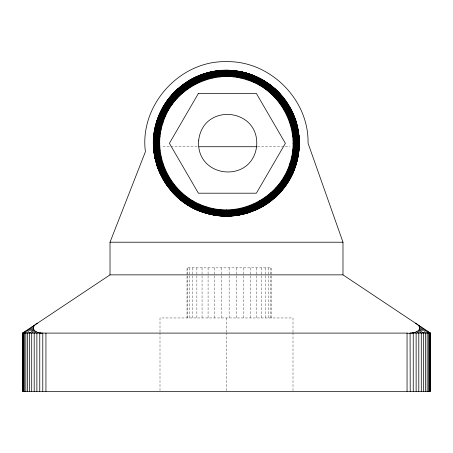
<?xml version="1.0" encoding="UTF-8"?>
<svg xmlns="http://www.w3.org/2000/svg" width="453" height="453" viewBox="0 0 453 453"><rect width="100%" height="100%" fill="white"/><g stroke="black" fill="none" stroke-linecap="round" stroke-linejoin="round"><path stroke-width="0.34" stroke-dasharray="2.27 1.7" d="M163.018 146.721L197.582 146.721M257.536 146.721L289.982 146.721M293 332.066L293 317.955L160 317.955L160 332.066M293 332.774L293 390.639M271.256 317.955L271.256 267.865L187.01 267.865L187.01 317.955M270.617 267.865L270.617 317.955M268.714 267.865L268.714 317.955M265.611 267.865L265.611 317.955M261.398 267.865L261.398 317.955M256.205 267.865L256.205 317.955M250.192 267.865L250.192 317.955M243.538 267.865L243.538 317.955M236.449 267.865L236.449 317.955M229.133 267.865L229.133 317.955M226.5 317.955L226.5 332.066M226.5 332.774L226.5 390.639M221.817 267.865L221.817 317.955M214.728 267.865L214.728 317.955M208.074 267.865L208.074 317.955M202.055 267.865L202.055 317.955M196.868 267.865L196.868 317.955M192.655 267.865L192.655 317.955M189.552 267.865L189.552 317.955M187.65 267.865L187.65 317.955M160 332.774L160 390.639"/><path stroke-width="0.68" d="M203.975 212.157C240.56 224.971 284.207 202.734 295.345 165.605C308.159 129.02 285.917 85.374 248.788 74.235C212.208 61.421 168.561 83.663 157.423 120.792C144.609 157.372 166.846 201.024 203.975 212.157L203.827 212.621C166.421 201.438 144.06 157.468 156.942 120.634L163.046 122.621C151.274 156.217 171.704 196.308 205.804 206.54C239.405 218.306 279.495 197.882 289.722 163.776C301.494 130.175 281.064 90.09 246.964 79.858C213.363 68.092 173.273 88.516 163.046 122.621M205.804 79.858L203.822 73.76C186.84 79.315 172.151 91.274 163.154 106.693L159.733 113.522C153.567 127.525 151.902 143.391 155.022 158.369L154.966 158.38M270.945 192.689L275.237 197.457C300.486 175.379 306.817 135.487 289.603 106.698C273.289 77.429 235.549 62.865 203.839 73.811M22.65 333.097L110.017 274.858L342.983 274.858L430.35 333.097L430.35 391.341L22.65 391.341L22.65 333.097L407.054 333.097C413.697 334.337 426.301 329.416 415.452 323.165M234.014 70.6L233.346 76.965M218.754 215.809L218.754 215.798C239.071 217.955 260.062 211.138 275.231 197.446M219.422 209.433L218.788 215.458C180.073 212.281 149.184 174.133 154.122 135.606C157.304 96.891 195.453 65.996 233.98 70.934C272.689 74.116 303.584 112.265 298.646 150.792C295.464 189.507 257.315 220.396 218.788 215.458M154.966 128.018L153.771 135.566M297.576 158.329C306.534 120.464 279.75 79.224 241.517 72.004C203.652 63.052 162.412 89.83 155.192 128.063C146.234 165.928 173.018 207.168 211.251 214.394C249.116 223.346 290.356 196.562 297.576 158.329L291.528 157.044M297.672 158.352L297.672 158.352C300.792 143.391 299.127 127.542 292.966 113.556L295.769 120.651L297.802 128.018L291.528 129.354M218.759 215.753L211.206 214.614L212.536 208.34M241.562 71.795L240.232 78.058M211.341 213.952C173.346 206.778 146.732 165.792 155.628 128.159C162.808 90.164 203.793 63.545 241.421 72.446C279.422 79.62 306.035 120.606 297.14 158.239C289.96 196.234 248.974 222.853 211.341 213.952L211.387 213.759C173.493 206.602 146.948 165.73 155.821 128.199C162.978 90.306 203.85 63.76 241.381 72.639C279.274 79.796 305.82 120.668 296.947 158.199C289.79 196.092 248.912 222.633 211.387 213.759M211.217 214.558L211.228 214.49C231.183 218.737 252.717 214.156 269.224 202.163L269.297 202.27M42.786 391.341L42.786 333.097C35.838 333.685 28.613 327.791 37.548 323.165M248.946 73.76L246.964 79.858M204.093 211.806L204.314 211.121C240.345 223.737 283.335 201.834 294.303 165.266C306.924 129.235 285.022 86.246 248.454 75.277C212.423 62.656 169.433 84.564 158.465 121.132C145.843 157.163 167.746 200.152 204.314 211.121M204.399 210.849C167.978 199.926 146.16 157.106 158.731 121.217C169.654 84.79 212.474 62.973 248.363 75.543C284.79 86.472 306.607 129.292 294.037 165.181C283.114 201.602 240.294 223.425 204.399 210.849L205.804 206.54M156.959 120.64L159.683 113.499M293.085 172.893L297.802 158.38M110.017 274.858L110.017 242.213L145.407 151.721C139.269 105.373 179.762 60.396 226.5 61.659C270.079 60.668 309.031 99.62 308.04 143.199L342.983 242.213L342.983 274.858M253.47 82.355L256.081 76.495M199.297 204.037L196.693 209.886L189.903 206.381L190.968 204.541C157.752 186.359 145.362 140.136 165.039 107.78C183.222 74.564 229.445 62.18 261.8 81.851C295.016 100.034 307.406 146.262 287.729 178.618C269.546 211.834 223.323 224.218 190.968 204.541M159.733 113.522L163.267 106.755L167.361 100.317C175.017 90.147 185.113 81.846 196.738 76.614L189.886 79.977L193.086 85.521M293.029 172.87C288.816 182.151 282.627 190.453 275.152 197.361M262.859 80.017L259.682 85.521M191.291 203.98C223.352 223.476 269.15 211.2 287.168 178.289C306.658 146.234 294.388 100.43 261.477 82.418C229.416 62.922 183.618 75.192 165.6 108.108C146.109 140.164 158.38 185.962 191.291 203.98L193.086 200.872M183.465 202.27L187.236 197.078M269.292 84.139L265.532 89.32M429.518 333.097L429.818 332.745L430.135 333.097L430.135 391.341L430.214 333.006L429.518 333.097L429.518 391.341M423.527 333.097L425.984 330.192L419.161 330.192L423.527 333.097L423.527 391.341M427.247 331.03L425.497 333.097L425.497 391.341M428.317 331.743L427.168 333.097L427.168 391.341M429.178 332.321L428.521 333.097L428.521 391.341M211.228 214.49C198.793 211.749 187.123 205.821 177.536 197.446L181.823 192.689M275.237 88.935L270.945 93.703M280.645 192.055L280.6 192.015C273.714 199.535 265.339 205.622 256.058 209.847L253.47 204.037M275.877 98.635L280.645 94.343M176.891 187.763L172.134 192.044L177.536 197.446M285.441 100.289L280.26 104.054M156.942 165.758L159.683 172.893L163.205 179.677L167.316 186.115L167.723 185.821M167.497 185.979L172.502 182.344M29.473 333.097L33.839 330.192L27.016 330.192L29.473 333.097L29.473 391.341M34.813 331.03L31.71 333.097L31.71 391.341M36.223 331.743L34.19 333.097L34.19 391.341M38.052 332.321L36.88 333.097L36.88 391.341M40.289 332.745L39.756 333.097L39.756 391.341M163.165 179.699L168.709 176.494M289.614 106.693L284.059 109.898M289.416 106.806L289.501 106.755C281.862 93.488 270.022 82.825 256.03 76.614M292.966 113.556L287.225 116.11M159.733 172.87L165.543 170.288M292.083 113.946C277.247 78.477 231.891 61.064 197.134 77.497C161.664 92.333 144.252 137.695 160.685 172.451C175.515 207.921 220.877 225.334 255.634 208.901C291.103 194.065 308.516 148.703 292.083 113.946L292.287 113.856M196.71 76.551C215.413 68.42 237.395 68.154 256.058 76.551M295.809 120.64L289.722 122.621M163.046 163.776L156.998 165.741M241.285 213.306C278.94 206.194 305.311 165.583 296.494 128.295C289.382 90.645 248.771 64.269 211.483 73.086C173.827 80.198 147.457 120.809 156.274 158.103C163.386 195.753 203.997 222.129 241.285 213.306L240.232 208.34M248.946 212.638L241.551 214.558L234.014 215.809M155.022 158.369L161.24 157.044M160.152 150.158L153.771 150.832M292.615 136.24L298.997 135.566M153.369 143.199L159.784 143.199M292.983 143.199L299.399 143.199M198.992 146.721L256.834 146.721M110.017 242.213L342.983 242.213M33.59 325.803L34.422 325.803M418.578 325.803L419.41 325.803M31.75 327.032L33.579 327.032M419.421 327.032L421.25 327.032M30.028 328.182L33.211 328.182M419.789 328.182L422.972 328.182M28.443 329.235L33.301 329.235M419.699 329.235L424.557 329.235M430.35 333.097L410.078 333.006L410.214 391.341M226.381 70.317L234.003 70.713M298.98 150.826L292.615 150.158M153.782 135.566L160.152 136.24M23.482 333.097L22.786 333.006L22.865 391.341L22.865 333.097L23.182 332.745L23.482 333.097L23.482 391.341M161.24 129.354L155.09 128.046M241.54 71.908L248.907 73.884M203.839 212.582L211.206 214.603M295.769 165.741L289.722 163.776M287.225 170.288L292.966 172.842M165.543 116.11L159.801 113.556M289.603 179.699L284.059 176.494M168.709 109.898L163.205 106.721M418.187 331.03L421.29 333.097L421.29 391.341M416.777 331.743L418.81 333.097L418.81 391.341M414.948 332.321L416.12 333.097L416.12 391.341M412.711 332.745L413.244 333.097L413.244 391.341M285.452 186.115L280.26 182.344M172.502 104.054L167.417 100.356M269.224 84.235L275.152 89.037L280.549 94.428M183.544 202.163L177.616 197.361L172.219 191.964L167.417 186.036M172.123 94.343L176.891 98.635M275.877 187.763L280.6 192.015M181.823 93.703L177.536 88.952M23.822 332.321L24.479 333.097L24.479 391.341M25.753 331.03L27.503 333.097L27.503 391.341M24.683 331.743L25.832 333.097L25.832 391.341M183.476 84.139L187.236 89.32M265.532 197.078L269.224 202.163M262.882 206.415L259.682 200.872M289.563 106.721L293.029 113.522M196.738 76.614L199.297 82.355M159.801 172.842L157.066 165.719L155.09 158.352M246.964 206.54L248.929 212.582M211.206 71.795L212.536 78.052M241.336 213.544L241.562 214.614M218.754 70.6L219.422 76.965M234.008 215.753L233.346 209.433M153.499 143.199L153.901 150.815M407.054 333.097L407.054 391.341M226.381 70.187L226.381 76.602M226.381 209.796L226.381 216.211M45.946 333.097L45.946 391.341M156.251 135.826C151.461 173.222 181.438 210.243 219.014 213.329C256.404 218.125 293.431 188.142 296.517 150.572C301.307 113.176 271.324 76.155 233.754 73.063C196.364 68.273 159.337 98.256 156.251 135.826M156.931 135.9C152.185 172.927 181.874 209.597 219.082 212.65C256.115 217.4 292.78 187.706 295.837 150.498C300.582 113.471 270.894 76.8 233.686 73.743C196.653 68.998 159.988 98.692 156.931 135.9M157.293 135.934C152.57 172.774 182.106 209.246 219.122 212.293C255.962 217.01 292.434 187.474 295.475 150.458C300.197 113.624 270.662 77.146 233.646 74.105C196.806 69.383 160.334 98.924 157.293 135.934M157.667 135.974C152.972 172.616 182.349 208.89 219.161 211.913C255.798 216.613 292.077 187.236 295.101 150.419C299.795 113.782 270.418 77.503 233.606 74.479C196.97 69.785 160.69 99.162 157.667 135.974M158.052 136.019C153.386 172.446 182.599 208.522 219.201 211.528C255.634 216.194 291.704 186.987 294.71 150.379C299.382 113.946 270.169 77.876 233.567 74.87C197.134 70.198 161.064 99.411 158.052 136.019M158.454 136.059C153.81 172.276 182.853 208.137 219.246 211.126C255.464 215.77 291.324 186.732 294.314 150.339C298.957 114.122 269.914 78.256 233.522 75.266C197.304 70.628 161.444 99.666 158.454 136.059M158.861 136.104C154.252 172.1 183.114 207.746 219.286 210.719C255.288 215.328 290.934 186.466 293.901 150.294C298.516 114.292 269.654 78.652 233.482 75.679C197.48 71.064 161.834 99.932 158.861 136.104M159.286 136.143C154.7 171.919 183.386 207.344 219.331 210.3C255.107 214.881 290.532 186.194 293.482 150.249C298.068 114.473 269.382 79.054 233.437 76.098C197.661 71.512 162.236 100.198 159.286 136.143M159.711 136.189C155.158 171.738 183.658 206.936 219.377 209.869C254.92 214.422 290.118 185.923 293.051 150.203C297.61 114.66 269.11 79.462 233.391 76.529C197.842 71.97 162.65 100.475 159.711 136.189M198.703 140.153C195.345 178.329 251.976 184.28 256.625 146.24C259.982 108.063 203.357 102.112 198.703 140.153M198.397 93.448L169.405 143.324L198.397 193.199L256.381 193.199L285.373 143.324L256.381 93.448L198.397 93.448"/></g></svg>
